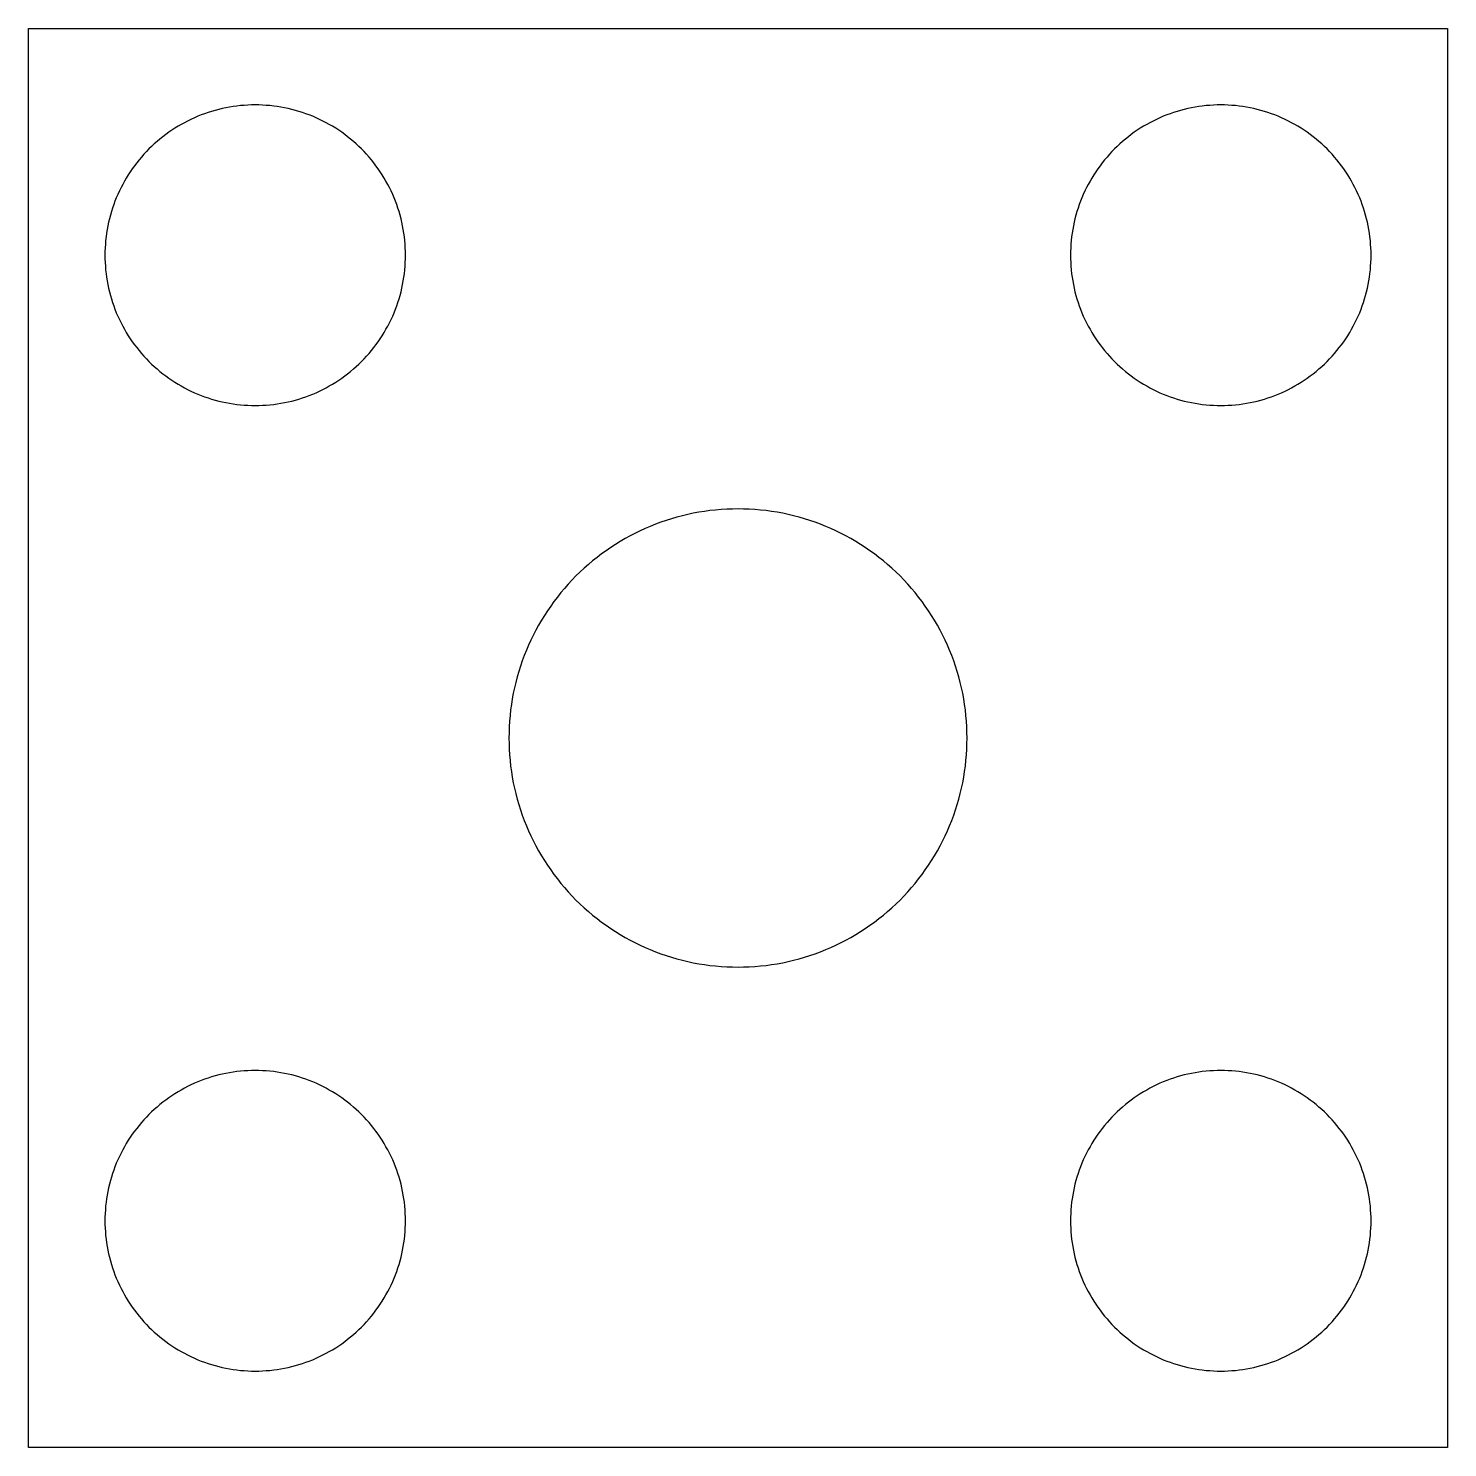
# Model space of a CAD drawing. Header units: millimetres. Extents: x -83.3 to -70.6, y -8.4 to 4.3.
import ezdxf

# ---------------------------------------------------------------- set-up
doc = ezdxf.new("R2010")
doc.units = ezdxf.units.MM

msp = doc.modelspace()

# ---------------------------------------------------------------- linework, layer by layer
for points in [[(-83.3, -8.414), (-83.3, 4.286), (-70.6, 4.286), (-70.6, -8.414)], [(-79.927, 2.19), (-79.925, 2.223), (-79.925, 2.256), (-79.925, 2.289), (-79.927, 2.322), (-79.929, 2.355), (-79.931, 2.388), (-79.935, 2.421), (-79.94, 2.453), (-79.945, 2.486), (-79.951, 2.518), (-79.958, 2.551), (-79.965, 2.583), (-79.974, 2.615), (-79.983, 2.646), (-79.993, 2.678), (-80.004, 2.709), (-80.015, 2.74), (-80.027, 2.771), (-80.04, 2.801), (-80.054, 2.831), (-80.069, 2.861), (-80.084, 2.89), (-80.1, 2.919), (-80.116, 2.947), (-80.134, 2.976), (-80.152, 3.003), (-80.17, 3.03), (-80.19, 3.057), (-80.21, 3.083), (-80.23, 3.109), (-80.252, 3.135), (-80.273, 3.159), (-80.296, 3.183), (-80.319, 3.207), (-80.343, 3.23), (-80.367, 3.253), (-80.391, 3.274), (-80.417, 3.296), (-80.443, 3.316), (-80.469, 3.336), (-80.496, 3.356), (-80.523, 3.374), (-80.55, 3.392), (-80.579, 3.41), (-80.607, 3.426), (-80.636, 3.442), (-80.665, 3.457), (-80.695, 3.472), (-80.725, 3.486), (-80.755, 3.499), (-80.786, 3.511), (-80.817, 3.522), (-80.848, 3.533), (-80.88, 3.543), (-80.911, 3.552), (-80.943, 3.561), (-80.975, 3.568), (-81.008, 3.575), (-81.04, 3.581), (-81.073, 3.586), (-81.105, 3.591), (-81.138, 3.595), (-81.171, 3.597), (-81.204, 3.599), (-81.237, 3.601), (-81.27, 3.601), (-81.303, 3.601), (-81.336, 3.599), (-81.369, 3.597), (-81.402, 3.595), (-81.435, 3.591), (-81.467, 3.586), (-81.5, 3.581), (-81.532, 3.575), (-81.565, 3.568), (-81.597, 3.561), (-81.629, 3.552), (-81.66, 3.543), (-81.692, 3.533), (-81.723, 3.522), (-81.754, 3.511), (-81.785, 3.499), (-81.815, 3.486), (-81.845, 3.472), (-81.875, 3.457), (-81.904, 3.442), (-81.933, 3.426), (-81.961, 3.41), (-81.99, 3.392), (-82.017, 3.374), (-82.044, 3.356), (-82.071, 3.336), (-82.097, 3.316), (-82.123, 3.296), (-82.149, 3.274), (-82.173, 3.253), (-82.197, 3.23), (-82.221, 3.207), (-82.244, 3.183), (-82.267, 3.159), (-82.288, 3.135), (-82.31, 3.109), (-82.33, 3.083), (-82.35, 3.057), (-82.37, 3.03), (-82.388, 3.003), (-82.406, 2.976), (-82.424, 2.947), (-82.44, 2.919), (-82.456, 2.89), (-82.471, 2.861), (-82.486, 2.831), (-82.5, 2.801), (-82.513, 2.771), (-82.525, 2.74), (-82.536, 2.709), (-82.547, 2.678), (-82.557, 2.646), (-82.566, 2.615), (-82.575, 2.583), (-82.582, 2.551), (-82.589, 2.518), (-82.595, 2.486), (-82.6, 2.453), (-82.605, 2.421), (-82.609, 2.388), (-82.611, 2.355), (-82.613, 2.322), (-82.615, 2.289), (-82.615, 2.256), (-82.615, 2.223), (-82.613, 2.19), (-82.611, 2.157), (-82.609, 2.124), (-82.605, 2.091), (-82.6, 2.059), (-82.595, 2.026), (-82.589, 1.994), (-82.582, 1.961), (-82.575, 1.929), (-82.566, 1.897), (-82.557, 1.866), (-82.547, 1.834), (-82.536, 1.803), (-82.525, 1.772), (-82.513, 1.741), (-82.5, 1.711), (-82.486, 1.681), (-82.471, 1.651), (-82.456, 1.622), (-82.44, 1.593), (-82.424, 1.565), (-82.406, 1.536), (-82.388, 1.509), (-82.37, 1.482), (-82.35, 1.455), (-82.33, 1.429), (-82.31, 1.403), (-82.288, 1.377), (-82.267, 1.353), (-82.244, 1.329), (-82.221, 1.305), (-82.197, 1.282), (-82.173, 1.259), (-82.149, 1.238), (-82.123, 1.216), (-82.097, 1.196), (-82.071, 1.176), (-82.044, 1.156), (-82.017, 1.138), (-81.99, 1.12), (-81.961, 1.102), (-81.933, 1.086), (-81.904, 1.07), (-81.875, 1.055), (-81.845, 1.04), (-81.815, 1.026), (-81.785, 1.013), (-81.754, 1.001), (-81.723, 0.99), (-81.692, 0.979), (-81.66, 0.969), (-81.629, 0.96), (-81.597, 0.951), (-81.565, 0.944), (-81.532, 0.937), (-81.5, 0.931), (-81.467, 0.926), (-81.435, 0.921), (-81.402, 0.917), (-81.369, 0.915), (-81.336, 0.913), (-81.303, 0.911), (-81.27, 0.911), (-81.237, 0.911), (-81.204, 0.913), (-81.171, 0.915), (-81.138, 0.917), (-81.105, 0.921), (-81.073, 0.926), (-81.04, 0.931), (-81.008, 0.937), (-80.975, 0.944), (-80.943, 0.951), (-80.911, 0.96), (-80.88, 0.969), (-80.848, 0.979), (-80.817, 0.99), (-80.786, 1.001), (-80.755, 1.013), (-80.725, 1.026), (-80.695, 1.04), (-80.665, 1.055), (-80.636, 1.07), (-80.607, 1.086), (-80.579, 1.102), (-80.55, 1.12), (-80.523, 1.138), (-80.496, 1.156), (-80.469, 1.176), (-80.443, 1.196), (-80.417, 1.216), (-80.391, 1.238), (-80.367, 1.259), (-80.343, 1.282), (-80.319, 1.305), (-80.296, 1.329), (-80.273, 1.353), (-80.252, 1.377), (-80.23, 1.403), (-80.21, 1.429), (-80.19, 1.455), (-80.17, 1.482), (-80.152, 1.509), (-80.134, 1.536), (-80.116, 1.565), (-80.1, 1.593), (-80.084, 1.622), (-80.069, 1.651), (-80.054, 1.681), (-80.04, 1.711), (-80.027, 1.741), (-80.015, 1.772), (-80.004, 1.803), (-79.993, 1.834), (-79.983, 1.866), (-79.974, 1.897), (-79.965, 1.929), (-79.958, 1.961), (-79.951, 1.994), (-79.945, 2.026), (-79.94, 2.059), (-79.935, 2.091), (-79.931, 2.124), (-79.929, 2.157)], [(-71.287, 2.19), (-71.285, 2.223), (-71.285, 2.256), (-71.285, 2.289), (-71.287, 2.322), (-71.289, 2.355), (-71.291, 2.388), (-71.295, 2.421), (-71.3, 2.453), (-71.305, 2.486), (-71.311, 2.518), (-71.318, 2.551), (-71.325, 2.583), (-71.334, 2.615), (-71.343, 2.646), (-71.353, 2.678), (-71.364, 2.709), (-71.375, 2.74), (-71.387, 2.771), (-71.4, 2.801), (-71.414, 2.831), (-71.429, 2.861), (-71.444, 2.89), (-71.46, 2.919), (-71.476, 2.947), (-71.494, 2.976), (-71.512, 3.003), (-71.53, 3.03), (-71.55, 3.057), (-71.57, 3.083), (-71.59, 3.109), (-71.612, 3.135), (-71.633, 3.159), (-71.656, 3.183), (-71.679, 3.207), (-71.703, 3.23), (-71.727, 3.253), (-71.751, 3.274), (-71.777, 3.296), (-71.803, 3.316), (-71.829, 3.336), (-71.856, 3.356), (-71.883, 3.374), (-71.91, 3.392), (-71.939, 3.41), (-71.967, 3.426), (-71.996, 3.442), (-72.025, 3.457), (-72.055, 3.472), (-72.085, 3.486), (-72.115, 3.499), (-72.146, 3.511), (-72.177, 3.522), (-72.208, 3.533), (-72.24, 3.543), (-72.271, 3.552), (-72.303, 3.561), (-72.335, 3.568), (-72.368, 3.575), (-72.4, 3.581), (-72.433, 3.586), (-72.465, 3.591), (-72.498, 3.595), (-72.531, 3.597), (-72.564, 3.599), (-72.597, 3.601), (-72.63, 3.601), (-72.663, 3.601), (-72.696, 3.599), (-72.729, 3.597), (-72.762, 3.595), (-72.795, 3.591), (-72.827, 3.586), (-72.86, 3.581), (-72.892, 3.575), (-72.925, 3.568), (-72.957, 3.561), (-72.989, 3.552), (-73.02, 3.543), (-73.052, 3.533), (-73.083, 3.522), (-73.114, 3.511), (-73.145, 3.499), (-73.175, 3.486), (-73.205, 3.472), (-73.235, 3.457), (-73.264, 3.442), (-73.293, 3.426), (-73.321, 3.41), (-73.35, 3.392), (-73.377, 3.374), (-73.404, 3.356), (-73.431, 3.336), (-73.457, 3.316), (-73.483, 3.296), (-73.509, 3.274), (-73.533, 3.253), (-73.557, 3.23), (-73.581, 3.207), (-73.604, 3.183), (-73.627, 3.159), (-73.648, 3.135), (-73.67, 3.109), (-73.69, 3.083), (-73.71, 3.057), (-73.73, 3.03), (-73.748, 3.003), (-73.766, 2.976), (-73.784, 2.947), (-73.8, 2.919), (-73.816, 2.89), (-73.831, 2.861), (-73.846, 2.831), (-73.86, 2.801), (-73.873, 2.771), (-73.885, 2.74), (-73.896, 2.709), (-73.907, 2.678), (-73.917, 2.646), (-73.926, 2.615), (-73.935, 2.583), (-73.942, 2.551), (-73.949, 2.518), (-73.955, 2.486), (-73.96, 2.453), (-73.965, 2.421), (-73.969, 2.388), (-73.971, 2.355), (-73.973, 2.322), (-73.975, 2.289), (-73.975, 2.256), (-73.975, 2.223), (-73.973, 2.19), (-73.971, 2.157), (-73.969, 2.124), (-73.965, 2.091), (-73.96, 2.059), (-73.955, 2.026), (-73.949, 1.994), (-73.942, 1.961), (-73.935, 1.929), (-73.926, 1.897), (-73.917, 1.866), (-73.907, 1.834), (-73.896, 1.803), (-73.885, 1.772), (-73.873, 1.741), (-73.86, 1.711), (-73.846, 1.681), (-73.831, 1.651), (-73.816, 1.622), (-73.8, 1.593), (-73.784, 1.565), (-73.766, 1.536), (-73.748, 1.509), (-73.73, 1.482), (-73.71, 1.455), (-73.69, 1.429), (-73.67, 1.403), (-73.648, 1.377), (-73.627, 1.353), (-73.604, 1.329), (-73.581, 1.305), (-73.557, 1.282), (-73.533, 1.259), (-73.509, 1.238), (-73.483, 1.216), (-73.457, 1.196), (-73.431, 1.176), (-73.404, 1.156), (-73.377, 1.138), (-73.35, 1.12), (-73.321, 1.102), (-73.293, 1.086), (-73.264, 1.07), (-73.235, 1.055), (-73.205, 1.04), (-73.175, 1.026), (-73.145, 1.013), (-73.114, 1.001), (-73.083, 0.99), (-73.052, 0.979), (-73.02, 0.969), (-72.989, 0.96), (-72.957, 0.951), (-72.925, 0.944), (-72.892, 0.937), (-72.86, 0.931), (-72.827, 0.926), (-72.795, 0.921), (-72.762, 0.917), (-72.729, 0.915), (-72.696, 0.913), (-72.663, 0.911), (-72.63, 0.911), (-72.597, 0.911), (-72.564, 0.913), (-72.531, 0.915), (-72.498, 0.917), (-72.465, 0.921), (-72.433, 0.926), (-72.4, 0.931), (-72.368, 0.937), (-72.335, 0.944), (-72.303, 0.951), (-72.271, 0.96), (-72.24, 0.969), (-72.208, 0.979), (-72.177, 0.99), (-72.146, 1.001), (-72.115, 1.013), (-72.085, 1.026), (-72.055, 1.04), (-72.025, 1.055), (-71.996, 1.07), (-71.967, 1.086), (-71.939, 1.102), (-71.91, 1.12), (-71.883, 1.138), (-71.856, 1.156), (-71.829, 1.176), (-71.803, 1.196), (-71.777, 1.216), (-71.751, 1.238), (-71.727, 1.259), (-71.703, 1.282), (-71.679, 1.305), (-71.656, 1.329), (-71.633, 1.353), (-71.612, 1.377), (-71.59, 1.403), (-71.57, 1.429), (-71.55, 1.455), (-71.53, 1.482), (-71.512, 1.509), (-71.494, 1.536), (-71.476, 1.565), (-71.46, 1.593), (-71.444, 1.622), (-71.429, 1.651), (-71.414, 1.681), (-71.4, 1.711), (-71.387, 1.741), (-71.375, 1.772), (-71.364, 1.803), (-71.353, 1.834), (-71.343, 1.866), (-71.334, 1.897), (-71.325, 1.929), (-71.318, 1.961), (-71.311, 1.994), (-71.305, 2.026), (-71.3, 2.059), (-71.295, 2.091), (-71.291, 2.124), (-71.289, 2.157)], [(-74.901, -2.114), (-74.9, -2.064), (-74.901, -2.014), (-74.902, -1.963), (-74.906, -1.913), (-74.91, -1.863), (-74.915, -1.813), (-74.922, -1.763), (-74.93, -1.714), (-74.939, -1.664), (-74.95, -1.615), (-74.961, -1.566), (-74.974, -1.517), (-74.988, -1.469), (-75.003, -1.421), (-75.02, -1.373), (-75.037, -1.326), (-75.056, -1.279), (-75.076, -1.233), (-75.097, -1.188), (-75.119, -1.142), (-75.142, -1.098), (-75.166, -1.054), (-75.192, -1.01), (-75.218, -0.967), (-75.245, -0.925), (-75.274, -0.884), (-75.303, -0.843), (-75.334, -0.803), (-75.365, -0.763), (-75.398, -0.725), (-75.431, -0.687), (-75.465, -0.65), (-75.5, -0.614), (-75.536, -0.579), (-75.573, -0.545), (-75.611, -0.512), (-75.649, -0.479), (-75.689, -0.448), (-75.729, -0.417), (-75.77, -0.388), (-75.811, -0.359), (-75.853, -0.332), (-75.896, -0.306), (-75.94, -0.28), (-75.984, -0.256), (-76.028, -0.233), (-76.074, -0.211), (-76.119, -0.19), (-76.165, -0.17), (-76.212, -0.151), (-76.259, -0.134), (-76.307, -0.117), (-76.355, -0.102), (-76.403, -0.088), (-76.452, -0.075), (-76.501, -0.064), (-76.55, -0.053), (-76.6, -0.044), (-76.649, -0.036), (-76.699, -0.029), (-76.749, -0.024), (-76.799, -0.02), (-76.849, -0.016), (-76.9, -0.015), (-76.95, -0.014), (-77, -0.015), (-77.051, -0.016), (-77.101, -0.02), (-77.151, -0.024), (-77.201, -0.029), (-77.251, -0.036), (-77.3, -0.044), (-77.35, -0.053), (-77.399, -0.064), (-77.448, -0.075), (-77.497, -0.088), (-77.545, -0.102), (-77.593, -0.117), (-77.641, -0.134), (-77.688, -0.151), (-77.735, -0.17), (-77.781, -0.19), (-77.826, -0.211), (-77.872, -0.233), (-77.916, -0.256), (-77.96, -0.28), (-78.004, -0.306), (-78.047, -0.332), (-78.089, -0.359), (-78.13, -0.388), (-78.171, -0.417), (-78.211, -0.448), (-78.251, -0.479), (-78.289, -0.512), (-78.327, -0.545), (-78.364, -0.579), (-78.4, -0.614), (-78.435, -0.65), (-78.469, -0.687), (-78.502, -0.725), (-78.535, -0.763), (-78.566, -0.803), (-78.597, -0.843), (-78.626, -0.884), (-78.655, -0.925), (-78.682, -0.967), (-78.708, -1.01), (-78.734, -1.054), (-78.758, -1.098), (-78.781, -1.142), (-78.803, -1.188), (-78.824, -1.233), (-78.844, -1.279), (-78.863, -1.326), (-78.88, -1.373), (-78.897, -1.421), (-78.912, -1.469), (-78.926, -1.517), (-78.939, -1.566), (-78.95, -1.615), (-78.961, -1.664), (-78.97, -1.714), (-78.978, -1.763), (-78.985, -1.813), (-78.99, -1.863), (-78.994, -1.913), (-78.998, -1.963), (-78.999, -2.014), (-79, -2.064), (-78.999, -2.114), (-78.998, -2.165), (-78.994, -2.215), (-78.99, -2.265), (-78.985, -2.315), (-78.978, -2.365), (-78.97, -2.414), (-78.961, -2.464), (-78.95, -2.513), (-78.939, -2.562), (-78.926, -2.611), (-78.912, -2.659), (-78.897, -2.707), (-78.88, -2.755), (-78.863, -2.802), (-78.844, -2.849), (-78.824, -2.895), (-78.803, -2.94), (-78.781, -2.986), (-78.758, -3.03), (-78.734, -3.074), (-78.708, -3.118), (-78.682, -3.161), (-78.655, -3.203), (-78.626, -3.244), (-78.597, -3.285), (-78.566, -3.325), (-78.535, -3.365), (-78.502, -3.403), (-78.469, -3.441), (-78.435, -3.478), (-78.4, -3.514), (-78.364, -3.549), (-78.327, -3.583), (-78.289, -3.616), (-78.251, -3.649), (-78.211, -3.68), (-78.171, -3.711), (-78.13, -3.74), (-78.089, -3.769), (-78.047, -3.796), (-78.004, -3.822), (-77.96, -3.848), (-77.916, -3.872), (-77.872, -3.895), (-77.826, -3.917), (-77.781, -3.938), (-77.735, -3.958), (-77.688, -3.977), (-77.641, -3.994), (-77.593, -4.011), (-77.545, -4.026), (-77.497, -4.04), (-77.448, -4.053), (-77.399, -4.064), (-77.35, -4.075), (-77.3, -4.084), (-77.251, -4.092), (-77.201, -4.099), (-77.151, -4.104), (-77.101, -4.108), (-77.051, -4.112), (-77, -4.113), (-76.95, -4.114), (-76.9, -4.113), (-76.849, -4.112), (-76.799, -4.108), (-76.749, -4.104), (-76.699, -4.099), (-76.649, -4.092), (-76.6, -4.084), (-76.55, -4.075), (-76.501, -4.064), (-76.452, -4.053), (-76.403, -4.04), (-76.355, -4.026), (-76.307, -4.011), (-76.259, -3.994), (-76.212, -3.977), (-76.165, -3.958), (-76.119, -3.938), (-76.074, -3.917), (-76.028, -3.895), (-75.984, -3.872), (-75.94, -3.848), (-75.896, -3.822), (-75.853, -3.796), (-75.811, -3.769), (-75.77, -3.74), (-75.729, -3.711), (-75.689, -3.68), (-75.649, -3.649), (-75.611, -3.616), (-75.573, -3.583), (-75.536, -3.549), (-75.5, -3.514), (-75.465, -3.478), (-75.431, -3.441), (-75.398, -3.403), (-75.365, -3.365), (-75.334, -3.325), (-75.303, -3.285), (-75.274, -3.244), (-75.245, -3.203), (-75.218, -3.161), (-75.192, -3.118), (-75.166, -3.074), (-75.142, -3.03), (-75.119, -2.986), (-75.097, -2.94), (-75.076, -2.895), (-75.056, -2.849), (-75.037, -2.802), (-75.02, -2.755), (-75.003, -2.707), (-74.988, -2.659), (-74.974, -2.611), (-74.961, -2.562), (-74.95, -2.513), (-74.939, -2.464), (-74.93, -2.414), (-74.922, -2.365), (-74.915, -2.315), (-74.91, -2.265), (-74.906, -2.215), (-74.902, -2.165)], [(-79.925, -6.417), (-79.925, -6.384), (-79.925, -6.351), (-79.927, -6.318), (-79.929, -6.285), (-79.931, -6.252), (-79.935, -6.219), (-79.94, -6.187), (-79.945, -6.154), (-79.951, -6.122), (-79.958, -6.089), (-79.965, -6.057), (-79.974, -6.025), (-79.983, -5.994), (-79.993, -5.962), (-80.004, -5.931), (-80.015, -5.9), (-80.027, -5.869), (-80.04, -5.839), (-80.054, -5.809), (-80.069, -5.779), (-80.084, -5.75), (-80.1, -5.721), (-80.116, -5.693), (-80.134, -5.664), (-80.152, -5.637), (-80.17, -5.61), (-80.19, -5.583), (-80.21, -5.557), (-80.23, -5.531), (-80.252, -5.505), (-80.273, -5.481), (-80.296, -5.457), (-80.319, -5.433), (-80.343, -5.41), (-80.367, -5.387), (-80.391, -5.366), (-80.417, -5.344), (-80.443, -5.324), (-80.469, -5.304), (-80.496, -5.284), (-80.523, -5.266), (-80.55, -5.248), (-80.579, -5.23), (-80.607, -5.214), (-80.636, -5.198), (-80.665, -5.183), (-80.695, -5.168), (-80.725, -5.154), (-80.755, -5.141), (-80.786, -5.129), (-80.817, -5.118), (-80.848, -5.107), (-80.88, -5.097), (-80.911, -5.088), (-80.943, -5.079), (-80.975, -5.072), (-81.008, -5.065), (-81.04, -5.059), (-81.073, -5.054), (-81.105, -5.049), (-81.138, -5.045), (-81.171, -5.043), (-81.204, -5.041), (-81.237, -5.039), (-81.27, -5.039), (-81.303, -5.039), (-81.336, -5.041), (-81.369, -5.043), (-81.402, -5.045), (-81.435, -5.049), (-81.467, -5.054), (-81.5, -5.059), (-81.532, -5.065), (-81.565, -5.072), (-81.597, -5.079), (-81.629, -5.088), (-81.66, -5.097), (-81.692, -5.107), (-81.723, -5.118), (-81.754, -5.129), (-81.785, -5.141), (-81.815, -5.154), (-81.845, -5.168), (-81.875, -5.183), (-81.904, -5.198), (-81.933, -5.214), (-81.961, -5.23), (-81.99, -5.248), (-82.017, -5.266), (-82.044, -5.284), (-82.071, -5.304), (-82.097, -5.324), (-82.123, -5.344), (-82.149, -5.366), (-82.173, -5.387), (-82.197, -5.41), (-82.221, -5.433), (-82.244, -5.457), (-82.267, -5.481), (-82.288, -5.505), (-82.31, -5.531), (-82.33, -5.557), (-82.35, -5.583), (-82.37, -5.61), (-82.388, -5.637), (-82.406, -5.664), (-82.424, -5.693), (-82.44, -5.721), (-82.456, -5.75), (-82.471, -5.779), (-82.486, -5.809), (-82.5, -5.839), (-82.513, -5.869), (-82.525, -5.9), (-82.536, -5.931), (-82.547, -5.962), (-82.557, -5.994), (-82.566, -6.025), (-82.575, -6.057), (-82.582, -6.089), (-82.589, -6.122), (-82.595, -6.154), (-82.6, -6.187), (-82.605, -6.219), (-82.609, -6.252), (-82.611, -6.285), (-82.613, -6.318), (-82.615, -6.351), (-82.615, -6.384), (-82.615, -6.417), (-82.613, -6.45), (-82.611, -6.483), (-82.609, -6.516), (-82.605, -6.549), (-82.6, -6.581), (-82.595, -6.614), (-82.589, -6.646), (-82.582, -6.679), (-82.575, -6.711), (-82.566, -6.743), (-82.557, -6.774), (-82.547, -6.806), (-82.536, -6.837), (-82.525, -6.868), (-82.513, -6.899), (-82.5, -6.929), (-82.486, -6.959), (-82.471, -6.989), (-82.456, -7.018), (-82.44, -7.047), (-82.424, -7.075), (-82.406, -7.104), (-82.388, -7.131), (-82.37, -7.158), (-82.35, -7.185), (-82.33, -7.211), (-82.31, -7.237), (-82.288, -7.263), (-82.267, -7.287), (-82.244, -7.311), (-82.221, -7.335), (-82.197, -7.358), (-82.173, -7.381), (-82.149, -7.402), (-82.123, -7.424), (-82.097, -7.444), (-82.071, -7.464), (-82.044, -7.484), (-82.017, -7.502), (-81.99, -7.52), (-81.961, -7.538), (-81.933, -7.554), (-81.904, -7.57), (-81.875, -7.585), (-81.845, -7.6), (-81.815, -7.614), (-81.785, -7.627), (-81.754, -7.639), (-81.723, -7.65), (-81.692, -7.661), (-81.66, -7.671), (-81.629, -7.68), (-81.597, -7.689), (-81.565, -7.696), (-81.532, -7.703), (-81.5, -7.709), (-81.467, -7.714), (-81.435, -7.719), (-81.402, -7.723), (-81.369, -7.725), (-81.336, -7.727), (-81.303, -7.729), (-81.27, -7.729), (-81.237, -7.729), (-81.204, -7.727), (-81.171, -7.725), (-81.138, -7.723), (-81.105, -7.719), (-81.073, -7.714), (-81.04, -7.709), (-81.008, -7.703), (-80.975, -7.696), (-80.943, -7.689), (-80.911, -7.68), (-80.88, -7.671), (-80.848, -7.661), (-80.817, -7.65), (-80.786, -7.639), (-80.755, -7.627), (-80.725, -7.614), (-80.695, -7.6), (-80.665, -7.585), (-80.636, -7.57), (-80.607, -7.554), (-80.579, -7.538), (-80.55, -7.52), (-80.523, -7.502), (-80.496, -7.484), (-80.469, -7.464), (-80.443, -7.444), (-80.417, -7.424), (-80.391, -7.402), (-80.367, -7.381), (-80.343, -7.358), (-80.319, -7.335), (-80.296, -7.311), (-80.273, -7.287), (-80.252, -7.263), (-80.23, -7.237), (-80.21, -7.211), (-80.19, -7.185), (-80.17, -7.158), (-80.152, -7.131), (-80.134, -7.104), (-80.116, -7.075), (-80.1, -7.047), (-80.084, -7.018), (-80.069, -6.989), (-80.054, -6.959), (-80.04, -6.929), (-80.027, -6.899), (-80.015, -6.868), (-80.004, -6.837), (-79.993, -6.806), (-79.983, -6.774), (-79.974, -6.743), (-79.965, -6.711), (-79.958, -6.679), (-79.951, -6.646), (-79.945, -6.614), (-79.94, -6.581), (-79.935, -6.549), (-79.931, -6.516), (-79.929, -6.483), (-79.927, -6.45)], [(-71.285, -6.417), (-71.285, -6.384), (-71.285, -6.351), (-71.287, -6.318), (-71.289, -6.285), (-71.291, -6.252), (-71.295, -6.219), (-71.3, -6.187), (-71.305, -6.154), (-71.311, -6.122), (-71.318, -6.089), (-71.325, -6.057), (-71.334, -6.025), (-71.343, -5.994), (-71.353, -5.962), (-71.364, -5.931), (-71.375, -5.9), (-71.387, -5.869), (-71.4, -5.839), (-71.414, -5.809), (-71.429, -5.779), (-71.444, -5.75), (-71.46, -5.721), (-71.476, -5.693), (-71.494, -5.664), (-71.512, -5.637), (-71.53, -5.61), (-71.55, -5.583), (-71.57, -5.557), (-71.59, -5.531), (-71.612, -5.505), (-71.633, -5.481), (-71.656, -5.457), (-71.679, -5.433), (-71.703, -5.41), (-71.727, -5.387), (-71.751, -5.366), (-71.777, -5.344), (-71.803, -5.324), (-71.829, -5.304), (-71.856, -5.284), (-71.883, -5.266), (-71.91, -5.248), (-71.939, -5.23), (-71.967, -5.214), (-71.996, -5.198), (-72.025, -5.183), (-72.055, -5.168), (-72.085, -5.154), (-72.115, -5.141), (-72.146, -5.129), (-72.177, -5.118), (-72.208, -5.107), (-72.24, -5.097), (-72.271, -5.088), (-72.303, -5.079), (-72.335, -5.072), (-72.368, -5.065), (-72.4, -5.059), (-72.433, -5.054), (-72.465, -5.049), (-72.498, -5.045), (-72.531, -5.043), (-72.564, -5.041), (-72.597, -5.039), (-72.63, -5.039), (-72.663, -5.039), (-72.696, -5.041), (-72.729, -5.043), (-72.762, -5.045), (-72.795, -5.049), (-72.827, -5.054), (-72.86, -5.059), (-72.892, -5.065), (-72.925, -5.072), (-72.957, -5.079), (-72.989, -5.088), (-73.02, -5.097), (-73.052, -5.107), (-73.083, -5.118), (-73.114, -5.129), (-73.145, -5.141), (-73.175, -5.154), (-73.205, -5.168), (-73.235, -5.183), (-73.264, -5.198), (-73.293, -5.214), (-73.321, -5.23), (-73.35, -5.248), (-73.377, -5.266), (-73.404, -5.284), (-73.431, -5.304), (-73.457, -5.324), (-73.483, -5.344), (-73.509, -5.366), (-73.533, -5.387), (-73.557, -5.41), (-73.581, -5.433), (-73.604, -5.457), (-73.627, -5.481), (-73.648, -5.505), (-73.67, -5.531), (-73.69, -5.557), (-73.71, -5.583), (-73.73, -5.61), (-73.748, -5.637), (-73.766, -5.664), (-73.784, -5.693), (-73.8, -5.721), (-73.816, -5.75), (-73.831, -5.779), (-73.846, -5.809), (-73.86, -5.839), (-73.873, -5.869), (-73.885, -5.9), (-73.896, -5.931), (-73.907, -5.962), (-73.917, -5.994), (-73.926, -6.025), (-73.935, -6.057), (-73.942, -6.089), (-73.949, -6.122), (-73.955, -6.154), (-73.96, -6.187), (-73.965, -6.219), (-73.969, -6.252), (-73.971, -6.285), (-73.973, -6.318), (-73.975, -6.351), (-73.975, -6.384), (-73.975, -6.417), (-73.973, -6.45), (-73.971, -6.483), (-73.969, -6.516), (-73.965, -6.549), (-73.96, -6.581), (-73.955, -6.614), (-73.949, -6.646), (-73.942, -6.679), (-73.935, -6.711), (-73.926, -6.743), (-73.917, -6.774), (-73.907, -6.806), (-73.896, -6.837), (-73.885, -6.868), (-73.873, -6.899), (-73.86, -6.929), (-73.846, -6.959), (-73.831, -6.989), (-73.816, -7.018), (-73.8, -7.047), (-73.784, -7.075), (-73.766, -7.104), (-73.748, -7.131), (-73.73, -7.158), (-73.71, -7.185), (-73.69, -7.211), (-73.67, -7.237), (-73.648, -7.263), (-73.627, -7.287), (-73.604, -7.311), (-73.581, -7.335), (-73.557, -7.358), (-73.533, -7.381), (-73.509, -7.402), (-73.483, -7.424), (-73.457, -7.444), (-73.431, -7.464), (-73.404, -7.484), (-73.377, -7.502), (-73.35, -7.52), (-73.321, -7.538), (-73.293, -7.554), (-73.264, -7.57), (-73.235, -7.585), (-73.205, -7.6), (-73.175, -7.614), (-73.145, -7.627), (-73.114, -7.639), (-73.083, -7.65), (-73.052, -7.661), (-73.02, -7.671), (-72.989, -7.68), (-72.957, -7.689), (-72.925, -7.696), (-72.892, -7.703), (-72.86, -7.709), (-72.827, -7.714), (-72.795, -7.719), (-72.762, -7.723), (-72.729, -7.725), (-72.696, -7.727), (-72.663, -7.729), (-72.63, -7.729), (-72.597, -7.729), (-72.564, -7.727), (-72.531, -7.725), (-72.498, -7.723), (-72.465, -7.719), (-72.433, -7.714), (-72.4, -7.709), (-72.368, -7.703), (-72.335, -7.696), (-72.303, -7.689), (-72.271, -7.68), (-72.24, -7.671), (-72.208, -7.661), (-72.177, -7.65), (-72.146, -7.639), (-72.115, -7.627), (-72.085, -7.614), (-72.055, -7.6), (-72.025, -7.585), (-71.996, -7.57), (-71.967, -7.554), (-71.939, -7.538), (-71.91, -7.52), (-71.883, -7.502), (-71.856, -7.484), (-71.829, -7.464), (-71.803, -7.444), (-71.777, -7.424), (-71.751, -7.402), (-71.727, -7.381), (-71.703, -7.358), (-71.679, -7.335), (-71.656, -7.311), (-71.633, -7.287), (-71.612, -7.263), (-71.59, -7.237), (-71.57, -7.211), (-71.55, -7.185), (-71.53, -7.158), (-71.512, -7.131), (-71.494, -7.104), (-71.476, -7.075), (-71.46, -7.047), (-71.444, -7.018), (-71.429, -6.989), (-71.414, -6.959), (-71.4, -6.929), (-71.387, -6.899), (-71.375, -6.868), (-71.364, -6.837), (-71.353, -6.806), (-71.343, -6.774), (-71.334, -6.743), (-71.325, -6.711), (-71.318, -6.679), (-71.311, -6.646), (-71.305, -6.614), (-71.3, -6.581), (-71.295, -6.549), (-71.291, -6.516), (-71.289, -6.483), (-71.287, -6.45)]]:
    msp.add_lwpolyline(points, close=True)

doc.saveas('drawing.dxf')
